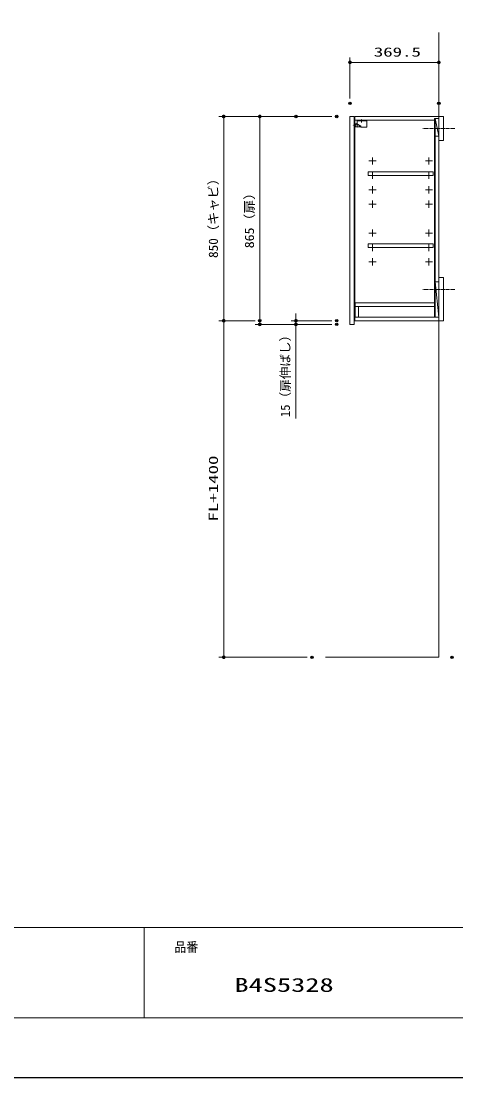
# Model space of a CAD drawing. Units: millimetres, scale not verified. Extents: x -6948 to 6948, y -3795 to 3796.
# Drawn here: x -1627 to 181, y -3712 to 684 of the extents above; entities that cross this region are included whole.
import ezdxf
from ezdxf.enums import TextEntityAlignment as Align

# ---------------------------------------------------------------- set-up
doc = ezdxf.new("R2010")
doc.units = ezdxf.units.MM
doc.header["$LTSCALE"] = 20
doc.header["$PDMODE"] = 32
doc.header["$PDSIZE"] = 10
for name, pattern in [('USER1', [0.26, 0.01, -0.25]), ('USER2', [1.01, 0.5, -0.25, 0.01, -0.25]), ('USER3', [1.125, 0.75, -0.125, 0.125, -0.125])]:
    doc.linetypes.add(name, pattern=pattern)
for name, color, linetype, lineweight in [('0-0_0', 30, 'Continuous', 13), ('0-1_図面枠', 3, 'USER1', 15), ('0-2_細線ﾚｲﾔｰ', 91, 'Continuous', 9), ('0-3_KABE', 4, 'Continuous', 20), ('0-4_1', 30, 'Continuous', 13), ('0-5_寸法ﾚｲﾔｰ', 30, 'Continuous', 13), ('0-6_DEFPOINTS', 7, 'Continuous', 25), ('0-7_038327', 7, 'Continuous', 25)]:
    doc.layers.add(name, color=color, linetype=linetype, lineweight=lineweight)
doc.styles.add('ＭＳ ゴシック', font='')
doc.styles.get('ＭＳ ゴシック').set_extended_font_data('MS Gothic')

# ---------------------------------------------------------------- blocks, each defined once
blk = doc.blocks.new('A$C33A235B5')
at = {"layer": '0-4_1', "color": 7}
for p, q in [((0, 300), (600, 300)), ((300, 0), (300, 600))]:
    blk.add_line(p, q, dxfattribs=at)
blk = doc.blocks.new('A$C62BC2ABA')
at = {"layer": '0-4_1', "color": 1}
blk.add_line((419.9, 280), (18.4, 65.9), dxfattribs=at)
at = {"layer": '0-4_1', "color": 1, "linetype": 'USER2'}
blk.add_line((338.7, 140), (621.1, 140), dxfattribs=at)
at = {"layer": '0-4_1', "color": 1}
for points in [[(34.9, 0), (479.9, 0), (479.9, 280)], [(419.9, 0), (419.9, 280), (479.9, 280)]]:
    blk.add_lwpolyline(points, dxfattribs=at)
blk.add_arc((34.9, 35), 35, 118.07249, 270, dxfattribs=at)
at = {"layer": '0-4_1', "color": 1, "linetype": 'USER1'}
blk.add_arc((34.9, 35), 35, 270, 118.07249, dxfattribs=at)
blk = doc.blocks.new('A$C442B40AF')
at = {"layer": '0-4_1', "color": 1}
for p, q in [((40, 0.1), (460, 0.1)), ((500, 100.1), (780.6, 268.4)), ((500, 40.1), (500, 100.1)), ((800, 210.1), (746.9, 248.2)), ((800, 210.1), (790, 10)), ((974.4, 165.9), (800, 346.7)), ((804.9, 1.3), (969.7, 94.3)), ((980, 111.8), (980, 152))]:
    blk.add_line(p, q, dxfattribs=at)
at = {"layer": '0-4_1', "color": 1, "linetype": 'USER2'}
blk.add_line((424, 682.8), (424, 397.3), dxfattribs=at)
at = {"layer": '0-4_1', "color": 1}
blk.add_lwpolyline([(800, 302.7), (800, 600.1), (0, 600.1), (0, 40.1)], dxfattribs=at)
blk.add_lwpolyline([(0, 600.1), (0, 540.1), (800, 540.1), (800, 600.1)], close=True, dxfattribs=at)
for centre, radius, start, end in [((40, 40.1), 40, 180, 270), ((460, 40.1), 40, 270, 0), ((760, 302.7), 40, 300.96376, 0), ((800, 10), 10, 180, 299.0546), ((960, 111.8), 20, 299.0546, 0), ((960, 152), 20, 0, 43.96781)]:
    blk.add_arc(centre, radius, start, end, dxfattribs=at)
blk = doc.blocks.new('A$C256E4C63')
at = {"layer": '0-4_1', "xscale": -1}
for name, p in [('A$C62BC2ABA', (621.1, 44)), ('A$C442B40AF', (1165.2, -0.1))]:
    blk.add_blockref(name, p, dxfattribs=at)
blk = doc.blocks.new('_DOT')
at = {"layer": '0-0_0'}
blk.add_line((-10, 0), (-20, 0), dxfattribs=at)
for points in [[(0, 0), (-10, 0), (-9.92, 1.25)], [(0, 0), (-9.92, -1.25), (-10, 0)], [(0, 0), (-9.92, 1.25), (-9.69, 2.49)], [(0, 0), (-9.69, -2.49), (-9.92, -1.25)], [(0, 0), (-9.69, 2.49), (-9.3, 3.68)], [(0, 0), (-9.3, -3.68), (-9.69, -2.49)], [(0, 0), (-9.3, 3.68), (-8.76, 4.82)], [(0, 0), (-8.76, -4.82), (-9.3, -3.68)], [(0, 0), (-8.76, 4.82), (-8.09, 5.88)], [(0, 0), (-8.09, -5.88), (-8.76, -4.82)], [(0, 0), (-8.09, 5.88), (-7.29, 6.85)], [(0, 0), (-7.29, -6.85), (-8.09, -5.88)], [(0, 0), (-7.29, 6.85), (-6.37, 7.71)], [(0, 0), (-6.37, -7.71), (-7.29, -6.85)], [(0, 0), (-6.37, 7.71), (-5.36, 8.44)], [(0, 0), (-5.36, -8.44), (-6.37, -7.71)], [(0, 0), (-5.36, 8.44), (-4.26, 9.05)], [(0, 0), (-4.26, -9.05), (-5.36, -8.44)], [(0, 0), (-4.26, 9.05), (-3.09, 9.51)], [(0, 0), (-3.09, -9.51), (-4.26, -9.05)], [(0, 0), (-3.09, 9.51), (-1.87, 9.82)], [(0, 0), (-1.87, -9.82), (-3.09, -9.51)], [(0, 0), (-1.87, 9.82), (-0.63, 9.98)], [(0, 0), (-0.63, -9.98), (-1.87, -9.82)], [(0, 0), (-0.63, 9.98), (0.63, 9.98)], [(0, 0), (0.63, -9.98), (-0.63, -9.98)], [(0, 0), (0.63, 9.98), (1.87, 9.82)], [(0, 0), (1.87, 9.82), (3.09, 9.51)], [(0, 0), (3.09, 9.51), (4.26, 9.05)], [(0, 0), (4.26, 9.05), (5.36, 8.44)], [(0, 0), (5.36, 8.44), (6.37, 7.71)], [(0, 0), (6.37, 7.71), (7.29, 6.85)], [(0, 0), (7.29, 6.85), (8.09, 5.88)], [(0, 0), (8.09, 5.88), (8.76, 4.82)], [(0, 0), (8.76, 4.82), (9.3, 3.68)], [(0, 0), (9.3, 3.68), (9.69, 2.49)], [(0, 0), (9.69, 2.49), (9.92, 1.25)], [(0, 0), (9.92, 1.25), (10, 0)], [(0, 0), (1.87, -9.82), (0.63, -9.98)], [(0, 0), (3.09, -9.51), (1.87, -9.82)], [(0, 0), (4.26, -9.05), (3.09, -9.51)], [(0, 0), (5.36, -8.44), (4.26, -9.05)], [(0, 0), (6.37, -7.71), (5.36, -8.44)], [(0, 0), (7.29, -6.85), (6.37, -7.71)], [(0, 0), (8.09, -5.88), (7.29, -6.85)], [(0, 0), (8.76, -4.82), (8.09, -5.88)], [(0, 0), (9.3, -3.68), (8.76, -4.82)], [(0, 0), (9.69, -2.49), (9.3, -3.68)], [(0, 0), (9.92, -1.25), (9.69, -2.49)], [(0, 0), (10, 0), (9.92, -1.25)]]:
    blk.add_solid(points, dxfattribs=at)
blk = doc.blocks.new('A$C2F5B6A28')
at = {"layer": '0-0_0', "color": 7}
for p, q in [((-6630, 1200), (0, 1200)), ((-6630, 900), (0, 900)), ((-6610, 0), (-6610, 900)), ((-6330, 0), (-6330, 900)), ((0, 1200), (0, 0)), ((0, 0), (-6610, 0))]:
    blk.add_line(p, q, dxfattribs=at)
at = {"layer": '0-7_038327'}
blk.add_line((-6630, 1200), (-6630, 900), dxfattribs=at)

msp = doc.modelspace()

# ---------------------------------------------------------------- linework, layer by layer
at = {"layer": '0-0_0', "color": 7}
msp.add_line((-1114.5, -3087.5), (-1114.5, -3462.5), dxfattribs=at)
for points in [[(110.48, 187.5), (130.48, 187.5), (130.48, 287.5), (110.48, 287.5)], [(110.48, -562.5), (130.48, -562.5), (130.48, -382.5), (110.48, -382.5)]]:
    msp.add_lwpolyline(points, close=True, dxfattribs=at)
at = {"layer": '0-1_図面枠', "linetype": 'Continuous'}
msp.add_line((-6614.5, -3087.5), (3385.5, -3087.5), dxfattribs=at)
msp.add_lwpolyline([(-6614.5, -3462.5), (3385.5, -3462.5), (3385.5, 3462.5), (-6614.5, 3462.5)], close=True, dxfattribs=at)
at = {"layer": '0-2_細線ﾚｲﾔｰ', "linetype": 'USER3'}
for p, q in [((177, 237.5), (43.97, 237.5)), ((177, -432.5), (43.97, -432.5))]:
    msp.add_line(p, q, dxfattribs=at)
at = {"layer": '0-3_KABE'}
msp.add_lwpolyline([(110.48, 637.5), (110.48, -1962.5), (-361.52, -1962.5)], dxfattribs=at)
at = {"layer": '0-4_1', "color": 7}
msp.add_line((94.98, 278.5), (109.98, 205.5), dxfattribs=at)
for points in [[(-259.02, 287.5), (-241.02, 287.5), (-241.02, -577.5), (-259.02, -577.5)], [(-239.52, -562.5), (110.48, -562.5), (110.48, 287.5), (-239.52, 287.5)], [(-239.52, 287.5), (110.48, 287.5), (110.48, 278.5), (92.48, 278.5), (92.48, 272.5), (-239.52, 272.5)], [(92.48, -547.5), (94.98, -547.5), (94.98, 278.5), (92.48, 278.5)], [(94.98, -547.5), (109.98, -547.5), (109.98, 278.5), (94.98, 278.5)], [(94.98, 205.5), (109.98, 205.5), (109.98, 278.5), (94.98, 278.5)], [(-183.02, 42.5), (86.98, 42.5), (86.98, 57.5), (-183.02, 57.5)], [(-183.02, -257.5), (86.98, -257.5), (86.98, -242.5), (-183.02, -242.5)], [(109.98, -547.5), (94.98, -400.5), (109.98, -400.5)], [(-239.52, -562.5), (110.48, -562.5), (110.48, -547.5), (-239.52, -547.5)]]:
    msp.add_lwpolyline(points, close=True, dxfattribs=at)
msp.add_lwpolyline([(109.98, -547.5), (94.98, -547.5), (94.98, -400.5)], dxfattribs=at)
at = {"layer": '0-5_寸法ﾚｲﾔｰ'}
for p, q in [((-259.02, 362.5), (-259.02, 532.5)), ((110.48, 362.5), (110.48, 532.5)), ((95.48, 512.5), (-244.02, 512.5)), ((-334.02, 287.5), (-804.02, 287.5)), ((-784.02, -547.5), (-784.02, 272.5)), ((-504.02, 287.5), (-654.02, 287.5)), ((-634.02, 272.5), (-634.02, -562.5)), ((-654.02, -562.5), (-804.02, -562.5)), ((-654.02, -562.5), (-804.02, -562.5)), ((-334.02, -562.5), (-504.02, -562.5)), ((-484.02, -547.5), (-484.02, -532.5)), ((-484.02, -577.5), (-484.02, -562.5)), ((-784.02, -1947.5), (-784.02, -577.5)), ((-504.02, -577.5), (-654.02, -577.5)), ((-334.02, -577.5), (-504.02, -577.5)), ((-484.02, -577.5), (-484.02, -968.7)), ((-484.02, -592.5), (-484.02, -607.5)), ((-436.52, -1962.5), (-804.02, -1962.5))]:
    msp.add_line(p, q, dxfattribs=at)
at = {"layer": '0-6_DEFPOINTS'}
msp.add_line((3635.5, -3712.5), (-6864.5, -3712.5), dxfattribs=at)
for p in [(-259.02, 512.5), (-259.02, 342.5), (110.48, 342.5), (-784.02, 287.5), (-484.02, 287.5), (-314.02, 287.5), (-784.02, -562.5), (-634.02, -562.5), (-484.02, -562.5), (-314.02, -562.5), (-634.02, -577.5), (-484.02, -577.5), (-314.02, -577.5), (-416.52, -1962.5), (165.48, -1962.5)]:
    msp.add_point(p, dxfattribs=at)

# ---------------------------------------------------------------- block references
at = {"layer": '0-0_0', "xscale": 0.05, "yscale": 0.05}
msp.add_blockref('A$C2F5B6A28', (92.48, -547.5), dxfattribs=at)
at = {"layer": '0-4_1', "xscale": 0.05, "yscale": 0.05}
for name, p in [('A$C256E4C63', (-247.58, 242.5)), ('A$C33A235B5', (-180.52, 87.5)), ('A$C33A235B5', (54.48, 87.5)), ('A$C33A235B5', (-180.52, 27.5)), ('A$C33A235B5', (54.48, 27.5)), ('A$C33A235B5', (-180.52, -32.5)), ('A$C33A235B5', (54.48, -32.5)), ('A$C33A235B5', (-180.52, -92.5)), ('A$C33A235B5', (54.48, -92.5)), ('A$C33A235B5', (-180.52, -212.5)), ('A$C33A235B5', (54.48, -212.5)), ('A$C33A235B5', (-180.52, -272.5)), ('A$C33A235B5', (54.48, -272.5)), ('A$C33A235B5', (-180.52, -332.5)), ('A$C33A235B5', (54.48, -332.5))]:
    msp.add_blockref(name, p, dxfattribs=at)
at = {"layer": '0-5_寸法ﾚｲﾔｰ', "xscale": 0.75, "yscale": 0.75}
for p, rotation in [((-259.02, 512.5), 180), ((-784.02, 287.5), 90), ((-634.02, 287.5), 90), ((-784.02, -562.5), 270), ((-784.02, -562.5), 90), ((-634.02, -577.5), 270), ((-484.02, -562.5), 270), ((-484.02, -577.5), 90), ((-784.02, -1962.5), 270)]:
    msp.add_blockref('_DOT', p, dxfattribs=dict(at, rotation=rotation))
msp.add_blockref('_DOT', (110.48, 512.5), dxfattribs=at)

# ---------------------------------------------------------------- texts
at = {"layer": '0-1_図面枠', "style": 'ＭＳ ゴシック'}
for s, height, width, p in [('品番', 40.47, 0.9, (-989.5, -3200.46)), ('B4S5328', 57.77, 1.5, (-739.5, -3371.99))]:
    msp.add_text(s, height=height, dxfattribs=dict(at, width=width)).set_placement(p, align=Align.BOTTOM_LEFT)
at = {"layer": '0-5_寸法ﾚｲﾔｰ', "style": 'ＭＳ ゴシック', "width": 1.5}
msp.add_text('369.5', height=38.42, dxfattribs=at).set_placement((-159.98, 525.1), align=Align.BOTTOM_LEFT)
at = {"layer": '0-5_寸法ﾚｲﾔｰ', "style": 'ＭＳ ゴシック'}
for s, height, width, p in [('850（キャビ）', 38.48, 1.05, (-796.62, -301.23)), ('865（扉）', 38.42, 1.1, (-646.62, -260.73)), ('FL+1400', 38.42, 1.5, (-796.62, -1397.74))]:
    msp.add_text(s, height=height, rotation=90, dxfattribs=dict(at, width=width)).set_placement(p, align=Align.BOTTOM_LEFT)
msp.add_text('15（扉伸ばし）', height=38.48, rotation=90, dxfattribs=at).set_placement((-497.28, -963.19), align=Align.BOTTOM_LEFT)

doc.saveas('drawing.dxf')
